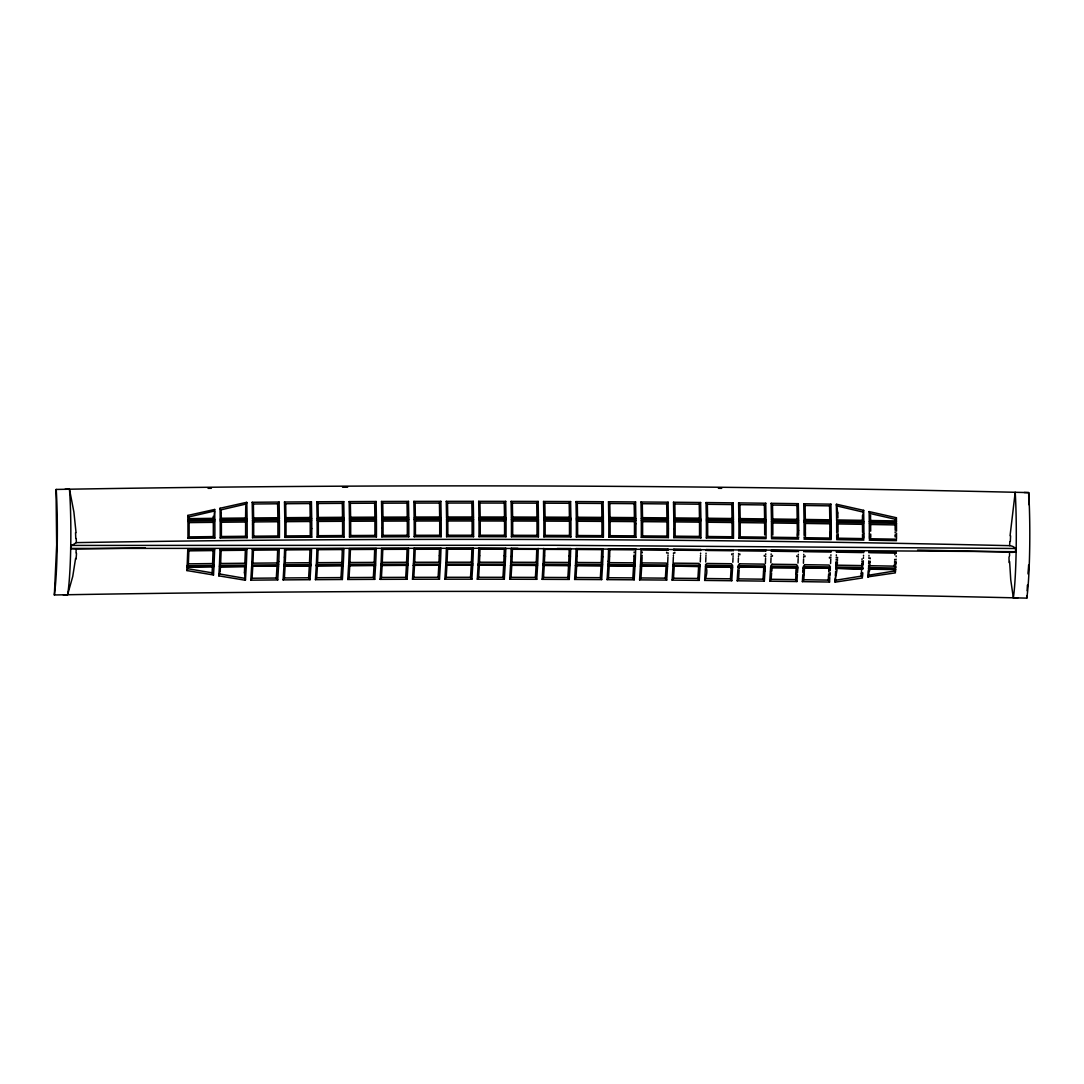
<?xml version="1.0" encoding="UTF-8"?>
<svg xmlns="http://www.w3.org/2000/svg" width="1084" height="1084" viewBox="0 0 1084 1084"><rect width="100%" height="100%" fill="white"/><g stroke="black" fill="none" stroke-linecap="round" stroke-linejoin="round"><path stroke-width="1.5" d="M829.897 533.165L829.897 531.824M836.699 533.138L836.658 522.352L863.84 522.786L863.894 531.688M863.894 532.501L863.894 533.314M869.327 532.583L869.327 533.396M896.536 533.071L896.522 533.884M797.282 534.019L797.282 531.35M805.426 534.141L805.426 531.458M829.897 533.382L829.897 534.277M831.265 534.141L831.265 530.889A73.184 5.61 -89.8 0 0 831.265 525.997L831.225 522.258L804.057 521.851L804.084 525.618A73.211 5.596 -89.8 0 1 804.084 530.482L804.084 535.361M838.04 533.518L838.04 534.412M862.525 533.911L862.525 534.805M863.894 533.856L863.894 534.669M869.327 533.951L869.327 534.764M870.682 534.06L870.682 534.954M895.181 534.71L895.167 535.604M896.522 534.426L896.522 535.239M764.681 534.927L764.654 522.894L766.036 521.336L738.895 521.011L738.922 524.764A73.251 5.61 -89.8 0 1 738.949 529.629L738.909 538.301L766.049 538.64L764.667 537.149L753.976 537.014L740.223 536.851L738.909 538.301M772.824 535.022L772.838 531.011M797.282 534.249L797.282 535.144M798.651 535.279L798.664 530.401M805.426 534.358L805.426 535.252M829.897 534.724L829.883 535.618M831.265 534.683L831.265 535.496M836.699 534.764L836.699 535.577M838.04 534.859L838.04 535.753M862.525 535.252L862.525 536.146M863.88 535.211L863.88 536.024M869.327 535.306L869.327 536.119M870.669 535.388L870.669 536.282M895.167 536.052L895.167 536.946M896.522 535.781L896.522 536.594M70.745 546.228L76.246 542.65M797.268 535.577L797.268 536.472M805.426 535.699L805.412 536.594M829.883 536.065L829.883 536.959M831.265 536.038L831.252 536.851M836.699 536.119L836.685 536.932M838.04 536.187L838.027 537.081M862.512 536.594L862.512 537.488M863.88 536.566L863.88 537.379M869.314 536.661L869.314 537.474M870.669 536.729L870.669 537.623M896.522 537.136L896.509 537.949M70.745 546.322L70.731 547.325M187.966 538.355L189.104 536.878L189.131 530.184L189.104 522.61L187.952 521.065L214.835 520.754L214.889 530.184L214.849 538.043L187.966 538.355L187.952 521.065M214.849 538.043L213.318 536.594L213.318 522.339L214.835 520.754M220.228 537.989L221.38 536.512L221.407 529.819L221.38 522.244L220.215 520.699L247.125 520.428L247.166 529.859L247.138 537.718L220.228 537.989L220.215 520.699M247.138 537.718L245.607 536.268L245.607 522.014L247.125 520.428M252.518 537.678L253.683 536.201L253.697 529.507L253.67 521.932L252.504 520.374L279.415 520.144L279.442 523.911A73.211 5.61 -89.8 0 1 279.455 528.775L279.428 537.447L252.518 537.678L252.545 529.006A73.184 5.623 -89.8 0 0 252.545 524.114M279.428 537.447L277.911 535.984L277.911 521.729L279.415 520.144M311.786 528.531L311.745 537.203L284.807 537.393L285.986 535.93L286.013 529.236L285.986 521.661L284.807 520.103L311.731 519.913L311.758 523.667A73.238 5.61 -89.8 0 1 311.772 528.545M311.745 537.203L310.241 535.753L310.227 521.485L311.731 519.913M317.138 537.176L318.317 535.699L318.344 529.006L318.317 521.431L317.124 519.886L344.062 519.724L344.102 523.477A73.251 5.61 -89.8 0 1 344.102 528.355L344.075 537.014L317.138 537.176L317.165 528.504A73.238 5.61 -89.8 0 0 317.138 523.653L317.124 519.886M344.075 537.014L342.585 535.564L342.571 521.296L344.062 519.724M349.468 536.986L350.66 535.523L350.688 528.829L350.66 521.255L349.454 519.697L376.419 519.575L376.446 523.342A73.265 5.61 -89.8 0 1 376.46 528.206L376.433 536.878L349.468 536.986L349.509 528.314A73.251 5.61 -89.8 0 0 349.482 523.464L349.454 519.697M376.433 536.878L374.942 535.415L374.928 521.147L376.419 519.575M381.825 536.851L383.031 535.374L383.058 528.694L383.018 521.119L381.812 519.561L408.79 519.48L408.817 523.233A73.278 5.61 -89.8 0 1 408.831 528.098L408.803 536.77L381.825 536.851L381.853 528.179M408.803 536.77L407.313 535.306L407.313 521.052L408.79 519.48M414.196 536.756L415.416 535.293L415.443 528.152L415.402 521.025L414.183 519.466L441.174 519.426L441.202 523.179A73.292 5.61 -89.8 0 1 441.215 528.043L441.188 536.716L414.196 536.756L414.237 528.084A73.278 5.61 -89.8 0 0 414.21 523.233L414.183 519.466M441.188 536.716L439.711 535.252L439.711 520.997L441.174 519.426M446.581 536.716L447.814 535.239L447.841 528.775L447.8 520.984L446.567 519.426L473.586 519.412L473.613 523.179A73.305 5.61 -89.8 0 1 473.627 528.03L473.586 536.702L446.581 536.716L446.622 528.043A73.292 5.61 -89.8 0 0 446.594 523.179L446.567 519.426M473.586 536.702L472.123 535.239L472.123 520.984L473.586 519.412M478.993 536.702L480.239 535.239L480.253 528.328L480.226 520.984L478.979 519.412L505.998 519.453L506.038 523.206A73.305 5.623 -89.8 0 1 506.052 528.071L506.011 536.743L478.993 536.702L479.033 528.03A73.305 5.623 -89.8 0 0 479.006 523.193L478.979 519.412M506.011 536.743L504.561 535.266L504.548 521.011L505.998 519.453M511.418 536.756L512.664 535.293L512.691 528.816L512.664 521.025L511.404 519.466L538.45 519.534L538.477 523.287A73.305 5.623 -89.8 0 1 538.491 528.152L538.45 536.824L511.418 536.756L511.458 528.084A73.305 5.623 -89.8 0 0 511.431 523.22L511.404 519.466M538.45 536.824L537.014 535.347L537 521.092L538.45 519.534M543.87 536.837L545.13 535.374L545.144 528.911L545.116 521.119L543.856 519.548L570.902 519.656L570.929 523.409A73.305 5.61 -89.8 0 1 570.956 528.274L570.916 536.946L543.87 536.837L543.897 528.165A73.305 5.623 -89.8 0 0 543.883 523.301L543.856 519.548M570.916 536.946L569.479 535.469L569.466 521.214L570.902 519.656M576.322 536.973L577.596 535.51L577.623 529.046L577.582 521.255L576.309 519.683L603.381 519.819L603.409 523.586A73.305 5.61 -89.8 0 1 603.436 528.436L603.395 537.108L576.322 536.973L576.363 528.301A73.305 5.61 -89.8 0 0 576.349 523.423L576.309 519.683M603.395 537.108L601.959 535.645L601.959 521.377L603.381 519.819M635.902 523.789A73.292 5.623 -89.8 0 1 635.929 528.653L635.888 537.325L608.802 537.149L610.089 535.686L610.116 528.992L610.075 521.431L608.788 519.859L635.874 520.035L635.902 523.789M635.888 537.325L634.465 535.848L634.452 521.594L635.874 520.035M668.435 528.911L668.394 537.583L641.308 537.366L642.595 535.916L642.622 529.439L642.582 521.648L641.294 520.076L668.381 520.293L668.422 524.046A73.278 5.623 -89.8 0 1 668.435 528.911M668.394 537.583L666.985 536.106L666.985 521.851L668.381 520.293M673.814 537.637L675.129 536.173L675.142 529.046L675.115 521.919L673.814 520.347L700.914 520.605L700.941 524.358A73.265 5.61 -89.8 0 1 700.969 529.209L700.928 537.894L673.814 537.637L673.855 528.965M700.928 537.894L699.532 536.417L699.519 522.149L700.914 520.605M706.348 537.949L707.662 536.499L707.689 530.252L707.649 522.231L706.348 520.659L733.461 520.943L733.502 524.71A73.251 5.61 -89.8 0 1 733.516 529.561L733.475 538.233L706.348 537.949L706.389 529.277A73.265 5.61 -89.8 0 0 706.375 524.399L706.348 520.659M733.475 538.233L732.093 536.756L732.079 522.502L733.461 520.943M740.223 536.851L740.209 522.596L738.895 521.011M766.049 537.556L766.076 529.968A73.238 5.61 -89.8 0 0 766.076 525.09L766.036 521.336M771.483 537.623L771.51 530.035A73.238 5.61 -89.8 0 0 771.496 525.157L771.469 521.418L798.623 521.783L798.651 525.537A73.211 5.61 -89.8 0 1 798.678 530.388M798.651 536.905L798.637 537.718M804.084 536.986L804.071 537.799M831.252 537.393L831.238 538.206M836.685 537.474L836.685 538.287M863.867 537.921L863.867 538.734M869.314 538.016L869.3 538.829M896.509 538.491L896.509 539.304M1009.543 552.433L1009.543 555.943M284.807 537.393L284.848 528.721A73.211 5.61 -89.8 0 0 284.821 523.884L284.807 520.103M608.802 537.149L608.842 528.477A73.305 5.623 -89.8 0 0 608.829 523.613L608.788 519.859M641.308 537.366L641.335 528.694A73.292 5.623 -89.8 0 0 641.322 523.829L641.294 520.076M213.263 516.309L213.277 518.342L214.822 519.426L214.673 509.453L187.884 515.415L187.938 519.724L214.822 519.426M244.442 572.623L245.431 580.211L246.271 566.255L219.361 566.526L218.833 575.861L245.16 580.211L244.632 578.3L219.564 573.964L218.833 575.861M244.442 572.528L244.699 566.702L246.271 566.255M70.731 547.42L70.704 548.328M187.762 549.967L187.166 565.726L214.049 565.428L214.646 549.669L187.762 549.967L188.86 550.862L213.074 550.577L214.646 549.669M220.025 549.602L219.429 565.374L246.325 565.103L246.922 549.331L220.025 549.602L221.136 550.496L245.363 550.252L246.922 549.331M278.791 561.58A73.211 5.623 -89.8 0 0 278.967 557.217L279.225 549.06L252.301 549.29L252.044 557.393A73.184 5.61 -89.8 0 1 251.854 561.688M284.347 557.176A73.211 5.623 -89.8 0 1 284.171 561.539L284.008 564.778L310.932 564.588L311.094 561.295A73.238 5.623 -89.8 0 0 311.284 556.973L311.542 548.816L284.604 549.019L284.347 557.122M316.921 548.789L316.663 556.891A73.238 5.623 -89.8 0 1 316.487 561.309L316.325 564.547L343.276 564.398L343.425 561.106A73.251 5.623 -89.8 0 0 343.614 556.769L343.872 548.626L316.921 548.789L318.073 549.683L342.327 549.547L343.872 548.626M349.265 548.599L348.994 556.715A73.251 5.623 -89.8 0 1 348.818 561.119L348.655 564.371L375.62 564.249L375.782 560.956A73.265 5.623 -89.8 0 0 375.958 556.62L376.216 548.49L349.265 548.599L350.417 549.507L374.685 549.398L376.216 548.49M381.622 548.463L381.351 556.58A73.265 5.623 -89.8 0 1 381.175 560.97L381.012 564.236L407.99 564.154L408.153 560.862A73.278 5.623 -89.8 0 0 408.329 556.526L408.587 548.382L381.622 548.463L382.788 549.371L407.069 549.29L408.587 548.382M413.736 556.512A73.278 5.623 -89.8 0 1 413.546 560.875L413.383 564.141L440.375 564.1L440.538 560.807A73.292 5.623 -89.8 0 0 440.714 556.458L440.985 548.328L413.993 548.368L413.722 556.485M446.378 548.328L446.12 556.431A73.292 5.623 -89.8 0 1 445.931 560.821L445.781 564.087L472.787 564.087L472.936 560.794A73.305 5.623 -89.8 0 0 473.125 556.444L473.383 548.314L446.378 548.328L447.57 549.236L471.879 549.222L473.383 548.314M505.55 556.458L505.808 548.355L478.789 548.328L478.518 556.431A73.305 5.637 -89.8 0 1 478.342 560.834L478.193 564.087L505.212 564.114L505.361 560.821A73.305 5.623 -89.8 0 0 505.55 556.485M517.976 548.382L511.214 548.368L510.957 556.471M557.176 548.504L570.712 548.558L570.441 556.661M602.921 556.837L603.178 548.734L586.268 548.639L576.119 548.585L575.861 556.688A73.305 5.61 -89.8 0 1 575.672 561.024M635.238 561.39A73.292 5.61 -89.8 0 0 635.414 557.027L635.685 548.938L608.598 548.761L608.341 556.864A73.305 5.61 -89.8 0 1 608.151 561.214M641.091 548.978L642.351 549.9L666.741 550.089L668.191 549.195L641.091 548.978L640.834 557.095A73.292 5.61 -89.8 0 1 640.644 561.431L640.495 564.75L667.595 564.967L667.744 561.675A73.278 5.61 -89.8 0 0 667.92 557.284L667.934 557.068M668.191 549.466L668.164 550.238M673.611 549.507L673.584 550.279M700.711 549.764L700.698 550.537M706.145 549.818L706.118 550.591M733.258 550.116L733.245 550.889M738.692 550.171L738.665 550.957M765.832 550.509L765.805 551.282M771.266 550.577L771.239 551.349M798.42 550.943L798.393 551.729M803.854 551.024L803.827 551.797M831.021 551.431L830.994 552.203M836.455 551.512L836.428 552.298M863.636 551.959L863.623 552.732M869.083 552.054L869.056 552.826M896.278 552.528L896.265 553.314M188.86 550.862L188.372 563.843L187.166 565.726M213.074 550.577L212.586 563.572L214.049 565.428M221.136 550.496L220.648 563.49L219.429 565.374M245.363 550.252L244.862 563.246L246.325 565.103M252.301 549.29L253.426 550.184L253.209 556.824L252.938 563.165L251.705 565.049L278.629 564.818L278.778 561.526M279.225 549.06L277.667 549.967L277.179 562.962L278.629 564.818M284.604 549.019L285.742 549.913L285.526 556.553L285.241 562.894L284.008 564.778M311.542 548.816L309.983 549.737L309.496 562.731L310.932 564.588M318.073 549.683L317.571 562.677L316.325 564.547M342.327 549.547L341.839 562.542L343.276 564.398M350.417 549.507L349.929 562.501L348.655 564.371M374.685 549.398L374.197 562.393L375.62 564.249M382.788 549.371L382.286 562.366L381.012 564.236M407.069 549.29L406.581 562.284L407.99 564.154M413.993 548.368L415.158 549.276L414.955 555.713L414.671 562.271L413.383 564.141M440.985 548.328L439.467 549.236L439.25 555.672M447.57 549.236L447.353 555.672M471.879 549.222L471.662 555.658M70.69 548.423L478.911 548.274L479.982 549.222L479.765 555.672M505.808 548.355L504.317 549.263L504.101 555.699M511.214 548.368L512.42 549.276L512.204 555.713M510.957 556.485A73.305 5.623 -89.8 0 1 510.767 560.862L510.618 564.127L537.65 564.195L537.799 560.902A73.305 5.623 -89.8 0 0 537.989 556.553L538.247 548.436L536.756 549.331L536.553 555.767M570.441 556.648A73.305 5.61 -89.8 0 1 570.265 561.011L570.103 564.33L543.057 564.222L543.206 560.929A73.305 5.61 -89.8 0 0 543.396 556.553L543.653 548.45L544.873 549.358L544.656 555.794M570.712 548.558L569.236 549.452L569.019 555.889M576.119 548.585L577.352 549.493L577.135 555.929M603.178 548.734L601.715 549.629L601.498 556.065M608.598 548.761L609.845 549.669L609.628 556.106M1009.665 545.252L1009.8 541.607M894.883 554.005L894.856 554.845M634.154 551.946L634.126 552.772M642.284 552L642.256 552.84M666.674 552.203L666.646 553.03M668.083 552.799L668.069 553.558M673.503 552.854L673.489 553.612M674.817 552.271L674.79 553.111M700.616 553.111L700.589 553.87M706.036 553.165L706.023 553.924M733.163 553.45L733.136 554.209M738.597 553.518L738.57 554.276M765.738 553.843L765.711 554.601M771.158 553.91L771.144 554.683M798.325 554.29L798.298 555.049M803.745 554.358L803.732 555.13M830.927 554.764L830.9 555.536M836.36 554.859L836.333 555.618M863.541 555.293L863.514 556.065M868.975 555.387L868.961 556.146M896.183 555.875L896.156 556.634M731.741 553.897L731.714 554.723M739.884 553.978L739.857 554.818M668.015 555.076L667.988 555.821M673.435 555.116L673.408 555.875M700.549 555.374L700.521 556.119M705.969 555.428L705.941 556.187M733.096 555.726L733.069 556.471M738.516 555.78L738.489 556.539M764.288 555.32L764.261 556.146M765.656 556.119L765.629 556.864M771.09 556.187L771.063 556.932M772.431 555.428L772.404 556.241M796.875 555.753L796.848 556.58M798.244 556.553L798.217 557.312M803.678 556.634L803.65 557.379M805.019 555.875L804.992 556.702M830.845 557.041L830.818 557.786M836.279 557.122L836.252 557.881M863.46 557.569L863.447 558.314M868.907 557.664L868.88 558.409M634.005 556.282L634.045 555.049M642.175 555.32L642.135 556.133M829.45 557.271L829.423 558.084M837.607 557.393L837.58 558.219M870.235 557.935L870.208 558.748M896.075 559.141L896.048 559.886M76.192 549.398L76.016 552.908M439.25 555.875L438.966 562.23L440.375 564.1M447.34 555.875L447.069 562.217L445.781 564.087M471.662 555.862L471.391 562.217L472.787 564.087M479.765 555.875L479.494 562.217L478.193 564.087M504.087 555.902L503.816 562.257L505.212 564.114M512.204 555.916L511.933 562.271L510.618 564.127M536.539 555.97L536.268 562.325L537.65 564.195M544.656 555.997L544.385 562.352L543.057 564.222M569.005 556.092L568.734 562.447L570.103 564.33M577.122 556.133L576.851 562.488L575.523 564.344L602.582 564.493L602.745 561.2A73.305 5.596 -89.8 0 0 602.921 556.797M601.498 556.268L601.213 562.623L602.582 564.493M609.614 556.309L609.343 562.664L608.002 564.52L635.075 564.71L635.238 561.417M634.005 556.485L633.72 562.826L635.075 564.71M673.354 557.108L673.354 557.352A73.278 5.61 -89.8 0 1 673.164 561.688L673.015 565.008L700.129 565.265L700.169 564.344M700.467 557.366L700.454 557.61A73.265 5.61 -89.8 0 1 700.278 561.946M705.887 557.42L705.887 557.664A73.265 5.61 -89.8 0 1 705.698 562M733.014 557.718L733.014 557.962A73.251 5.596 -89.8 0 1 732.825 562.284M771.009 558.179L771.009 558.423A73.238 5.596 -89.8 0 1 770.819 562.745M798.176 558.545L798.163 558.788A73.211 5.596 -89.8 0 1 797.973 563.097M830.778 559.032L830.764 559.276A73.184 5.596 -89.8 0 1 830.574 563.585M836.198 559.358L836.171 560.103M862.051 558.816L862.01 559.629M894.693 559.385L894.666 560.198M70.69 548.626L76.137 549.005A4407.558 819.396 1 0 1 145.378 547.935M642.094 557.352L641.85 562.894L640.495 564.75M837.512 559.629L837.485 560.442M863.352 560.794L863.311 561.526M868.785 560.875L868.758 561.607M895.98 561.363L895.953 562.095M1009.746 545.686C1017.32 546.35 1018.174 554.141 1009.624 552.041M836.116 561.566L836.076 562.284M861.956 561.038L861.929 561.837M863.298 562L863.27 562.731M868.731 562.095L868.704 562.826M870.113 561.173L870.073 561.973M894.612 561.607L894.571 562.406M895.94 562.582L895.899 563.301M836.062 562.772L836.021 563.49M837.431 561.837L837.39 562.623M863.243 563.206L863.216 563.937M868.677 563.301L868.65 564.019M870.059 562.379L870.032 563.165M895.614 569.425L894.232 570.116A1.789 1.491 0.3 0 0 894.666 570.983L895.425 572.867L867.972 576.851M895.885 563.788L895.858 564.507M1028.635 565.103L1028.594 565.943M251.867 561.756L251.705 565.049M575.672 561.051L575.523 564.344M608.151 561.227L608.002 564.52M765.345 563.666L765.399 562.718A73.238 5.596 -89.8 0 0 765.575 558.314M836.008 563.965L835.981 564.669M837.376 563.03L837.336 563.816M862.485 515.374L862.444 520.347L863.826 521.458L863.663 510.361L836.631 504.25L837.078 505.984L862.823 512L863.663 510.361M861.861 563.233L861.834 564.019M863.189 564.412L863.162 565.116M894.517 563.802L894.476 564.588M1028.581 566.173L1028.54 567.135M835.954 565.143L835.913 565.848M861.807 564.412L861.766 565.184M868.582 565.685L868.541 566.39M869.964 564.547L869.924 565.32M894.463 564.981L894.422 565.753M895.791 565.929L895.75 566.634M1028.526 567.366L1028.486 568.206M705.589 564.398L705.549 565.32L732.676 565.618L731.348 563.734L714.546 563.558L706.917 563.477L705.549 565.32M861.766 565.374L863.054 567.46L835.859 567.013L837.282 564.981M894.408 565.956L895.682 568.043L868.487 567.555L869.91 565.523M895.736 567.108L895.696 567.799M1028.472 568.45L1028.431 569.398M187.098 566.891L186.909 570.563L213.507 574.981L213.982 566.58L187.098 566.891L213.982 566.58M251.651 566.2L250.81 580.157L277.734 579.926L278.561 565.97L251.651 566.2L278.561 565.97M283.954 565.929L283.114 579.886L310.038 579.696L310.878 565.74L283.954 565.929L310.878 565.74M316.271 565.712L315.43 579.655L342.381 579.506L343.208 565.55L316.271 565.712L343.208 565.55M348.601 565.523L347.774 579.479L374.725 579.357L375.565 565.401L348.601 565.523L375.565 565.401M380.958 565.387L380.118 579.344L407.096 579.263L407.936 565.306L380.958 565.387L407.936 565.306M413.329 565.292L412.489 579.249L439.481 579.208L440.321 565.252L413.329 565.292L440.321 565.252M445.727 565.252L444.887 579.195L471.892 579.195L472.732 565.238L445.727 565.252L472.732 565.238M478.125 565.238L477.299 579.195L504.317 579.235L505.144 565.279L478.125 565.238L505.144 565.279M510.55 565.292L509.724 579.235L536.756 579.303L537.596 565.36L510.55 565.292L537.596 565.36M543.003 565.374L542.163 579.33L569.222 579.439L570.048 565.482L543.003 565.374L570.048 565.482M575.455 565.509L574.628 579.452L601.688 579.601L602.528 565.645L575.455 565.509L602.528 565.645M607.948 565.685L607.108 579.628L634.181 579.818L635.021 565.862L607.948 565.685L635.021 565.862M640.441 565.902L639.601 579.859L666.701 580.076L667.541 566.119L640.441 565.902L667.541 566.119M672.961 566.173L672.121 580.116L699.234 580.374L700.061 566.431L672.961 566.173L700.061 566.431M732.608 567L705.494 566.485L704.654 580.428L731.781 580.726L732.513 568.599M738.028 567.067L765.169 567.393M770.602 567.474L797.756 567.84M803.19 567.908L830.358 568.314M835.791 568.409L862.972 568.924M868.419 568.978L895.628 569.195M1028.418 569.628L1028.377 570.577M212.41 567.027L212.085 572.826L213.507 574.981M220.458 567.162L219.361 566.526M252.762 566.62L252.071 578.233L250.81 580.157M277.003 566.417L276.312 578.029L277.734 579.926M285.078 566.349L284.387 577.962L283.114 579.886M309.319 566.173L308.628 577.786L310.038 579.696M317.409 566.119L316.704 577.731L315.43 579.655M341.663 565.983L340.972 577.596L342.381 579.506M349.753 565.943L349.062 577.555L347.774 579.479M374.021 565.834L373.33 577.447L374.725 579.357M382.11 565.807L381.419 577.42L380.118 579.344M406.405 565.74L405.714 577.352L407.096 579.263M414.494 565.712L413.803 577.325L412.489 579.249M438.803 565.685L438.099 577.298L439.481 579.208M446.893 565.672L446.202 577.284L444.887 579.195M471.215 565.672L470.51 577.284L471.892 579.195M479.318 565.672L478.627 577.284L477.299 579.195M503.64 565.699L502.949 577.311L504.317 579.235M511.756 565.712L511.052 577.325L509.724 579.235M536.092 565.78L535.401 577.393L536.756 579.303M544.209 565.807L543.518 577.42L542.163 579.33M568.558 565.902L567.867 577.515L569.222 579.439M576.674 565.943L575.983 577.555L574.628 579.452M601.051 566.065L600.346 577.677L601.688 579.601M609.167 566.119L608.476 577.731L607.108 579.628M633.544 566.282L632.853 577.894L634.181 579.818M641.674 566.336L640.983 577.948L639.601 579.859M666.077 566.539L665.373 578.151L666.701 580.076M674.207 566.607L673.503 578.219L672.121 580.116M698.611 566.837L697.906 578.449L699.234 580.374M705.494 566.485C708.069 569.1 706.551 577 704.654 580.428M731.158 567.379L732.608 566.769M732.594 567.23L732.54 568.152M738.014 567.298L737.974 568.206M739.302 567.474L738.041 566.837M765.155 567.623L765.114 568.544M770.589 567.691L770.534 568.612M771.876 567.867L770.616 567.244M797.743 568.07L797.702 568.748M803.176 568.138L803.136 568.829M830.344 568.544L830.303 569.236M835.778 568.639L835.75 569.317M895.601 569.656L895.574 570.347M1028.364 570.821L1028.309 571.769M188.196 567.298L188.196 567.379A2.602 2.182 -6.6 0 1 187.749 568.761M731.144 567.569L731.104 568.314M739.288 567.664L739.247 568.409M763.732 567.772L763.678 568.707M765.087 568.992L765.047 569.669M770.521 569.059L770.48 569.737M771.862 568.057L771.822 568.815M796.334 568.206L796.279 569.141M797.689 569.208L797.634 570.116M803.109 569.29L803.068 570.184M804.477 568.314L804.423 569.263M828.935 568.68L828.894 569.628M830.29 569.696L830.236 570.591M862.986 568.612L861.577 569.019L861.455 573.246M868.338 570.333L868.298 571.132M868.433 568.707L869.734 569.168L869.625 570.902M895.547 570.807L895.492 571.729M1028.296 572L1028.242 572.948M220.431 567.609L220.133 571.16M731.104 568.504L730.467 578.802L731.781 580.726M737.892 569.574L737.201 580.794L764.342 581.119L764.965 571.241M763.664 569.086L763.61 570.021M765.019 570.13L764.979 571.024M770.453 570.198L770.399 571.092M771.808 569.195L771.754 570.116M796.252 569.52L796.198 570.455M797.607 570.563L797.553 571.458M803.041 570.645L802.987 571.539M804.396 569.642L804.355 570.563M828.867 570.008L828.826 570.753M835.642 571.132L835.601 572.027M837.038 569.75L834.965 582.122L835.263 577.704M868.27 571.661L868.23 572.447M1028.228 573.179L1028.188 574.127M739.166 569.899L738.611 578.897L737.201 580.794M763.583 570.387L763.543 571.309M770.372 571.539L769.775 581.187L796.93 581.552L797.39 574.33M771.727 570.496L771.686 571.417M796.184 570.821L796.13 571.742M797.539 571.905L797.485 572.786M802.959 571.986L802.919 572.867M804.328 570.943L804.274 571.864M828.799 571.119L828.759 572.04M830.141 572.393L830.087 573.273M835.574 572.474L835.52 573.355M862.769 572.786L862.715 573.666M868.203 572.975L868.149 573.761M1010.071 535.672L1015.207 492.285L1028.689 492.61A69.091 5.298 -89.8 0 1 1026.805 598.124L1013.337 597.812A4428.56 823.298 1 0 0 67.601 594.737L63.184 594.804M763.529 571.498L763.041 579.181L764.342 581.119M796.103 572.108L796.049 573.029M804.26 572.23L804.206 573.151M830.059 573.721L830.005 574.588M835.493 573.802L835.439 574.683M862.674 574.249L862.634 575.103M868.121 574.29L868.081 575.062M771.591 572.88L771.185 579.29L769.775 581.187M796.035 573.395L795.995 574.113M802.81 574.628L802.363 581.634L829.531 582.04L829.816 577.623M804.179 573.504L804.111 574.601M828.65 573.87L828.596 574.777M829.978 575.035L829.91 576.119M835.412 575.116L835.357 576.2M862.593 575.685L862.539 576.539M868.04 575.577L867.986 576.607M795.954 574.656L795.642 579.628L796.93 581.552M804.098 574.777L803.786 579.737L802.363 581.634M828.569 575.143L828.501 576.227M828.488 576.403L828.244 580.103L829.531 582.04M1027.496 584.981L1027.442 585.78M1027.429 586.01L1027.334 587.406M1027.28 588.084L1027.09 590.739M1026.711 595.658L1026.805 598.124M75.582 558.463L72.736 576.471L67.601 594.737L54.349 594.967L56.68 544.778L56.029 490.496L56.219 489.44L69.471 489.209A4428.56 823.298 1 0 1 1015.207 492.285A66.788 4.742 -89.8 0 1 1013.337 597.812L1017.822 597.907M867.945 577.108L868.541 575.238A19.309 15.406 32.1 0 0 868.961 570.807M186.909 570.563L187.613 568.68L212.085 572.826M214.673 509.453L213.995 511.106L188.535 517.014L187.884 515.415M896.414 517.732L895.587 519.317L870.493 513.613L869.124 511.594L896.414 517.732L896.468 522.027L869.273 521.553L869.124 511.594M673.015 565.008L674.37 563.165L677.432 563.192L698.787 563.395L700.129 565.265M831.211 520.93L829.816 519.819L829.572 505.862L830.913 504.168L803.745 503.762L804.043 520.523L831.211 520.93L830.913 504.168M798.61 520.442L797.201 519.344L796.957 505.388L798.312 503.681L771.158 503.315L771.456 520.076L798.61 520.442L798.312 503.681M766.022 520.008L764.613 518.897L764.369 504.941L765.738 503.247L738.597 502.908L738.881 519.67L766.022 520.008L765.738 503.247M733.448 519.615L732.039 518.518L731.795 504.561L733.163 502.854L706.036 502.556L706.334 519.317L733.448 519.615L733.163 502.854M700.901 519.263L699.478 518.166L699.234 504.209L700.616 502.502L673.503 502.244L673.801 519.006L700.901 519.263L700.616 502.502M668.367 518.965L666.931 517.867L666.687 503.911L668.083 502.204L640.996 501.987L641.281 518.735L668.367 518.965L668.083 502.204M635.861 518.708L634.411 517.61L634.167 503.653L635.576 501.946L608.49 501.757L608.774 518.518L635.861 518.708L635.576 501.946M603.368 518.491L601.918 517.393L601.674 503.437L603.083 501.729L576.01 501.58L576.295 518.342L603.368 518.491L603.083 501.729M570.889 518.315L569.425 517.231L569.181 503.274L570.604 501.553L543.545 501.458L543.843 518.206L570.889 518.315L570.604 501.553M538.436 518.193L536.959 517.109L536.716 503.152L538.138 501.431L511.106 501.364L511.391 518.125L538.436 518.193L538.138 501.431M505.984 518.111L504.507 517.027L504.263 503.071L505.7 501.35L478.681 501.323L478.965 518.084L505.984 518.111L505.7 501.35M473.559 518.084L472.082 516.987L471.838 503.044L473.274 501.323L446.269 501.323L446.554 518.084L473.559 518.084L473.274 501.323M441.161 518.084L439.67 517L439.427 503.057L440.876 501.336L413.885 501.377L414.169 518.138L441.161 518.084L440.876 501.336M408.776 518.138L407.272 517.068L407.028 503.112L408.478 501.391L381.514 501.458L381.798 518.22L408.776 518.138L408.478 501.391M376.405 518.247L374.888 517.163L374.657 503.206L376.121 501.486L349.156 501.607L349.441 518.369L376.405 518.247L376.121 501.486M344.048 518.396L342.53 517.312L342.287 503.355L343.763 501.635L316.813 501.784L317.111 518.545L344.048 518.396L343.763 501.635M311.718 518.586L310.187 517.502L309.956 503.545L311.433 501.824L284.496 502.014L284.794 518.775L311.718 518.586L311.433 501.824M279.401 518.816L277.87 517.745L277.626 503.789L279.116 502.055L252.193 502.285L252.491 519.046L279.401 518.816L279.116 502.055M895.167 530.252L895.14 524.913L896.482 523.369L869.287 522.881L869.327 531.77M862.525 531.011L862.485 524.331L863.84 522.786M829.897 530.93L829.856 523.802L831.225 522.258M797.282 530.455L797.241 523.328L798.623 521.783M187.938 519.724L189.063 518.626L213.277 518.342M220.038 508.261L220.702 509.914L245.716 504.114L246.542 502.339L220.038 508.261L220.201 519.358L221.339 518.26L227.396 518.193L245.567 518.017L247.111 519.101L246.813 502.326L245.756 505.998L245.567 518.017M252.491 519.046L253.629 517.949L277.87 517.745M284.794 518.775L285.946 517.678L310.187 517.502M317.111 518.545L318.276 517.447L342.53 517.312M349.441 518.369L350.62 517.271L374.888 517.163M381.798 518.22L382.977 517.136L407.272 517.068M414.169 518.138L415.362 517.041L439.67 517M446.554 518.084L447.76 517L472.082 516.987M478.965 518.084L480.185 517L504.507 517.027M511.391 518.125L512.624 517.041L536.959 517.109M543.843 518.206L545.076 517.136L569.425 517.231M576.295 518.342L577.542 517.258L601.918 517.393M608.774 518.518L610.035 517.447L634.411 517.61M641.281 518.735L642.541 517.664L666.931 517.867M673.801 519.006L675.075 517.935L699.478 518.166M706.334 519.317L707.608 518.247L732.039 518.518M738.881 519.67L740.169 518.599L764.613 518.897M771.456 520.076L772.756 519.006L797.201 519.344M804.043 520.523L805.344 519.453L829.816 519.819M837.783 512.922L836.36 504.25L836.645 521.011L837.959 519.954L862.444 520.347M869.273 521.553L870.601 520.483L876.726 520.591L895.099 520.916L896.468 522.027M635.685 548.938L634.221 549.832L609.845 549.669M765.182 567.162L739.302 567.284M797.77 567.609L771.889 567.677M830.371 568.084L803.203 567.677M868.541 575.238L894.666 570.983M65.054 489.291L69.471 489.209L73.888 511.96L76.043 532.637M189.104 522.61L213.318 522.339M189.104 536.878L213.318 536.594M188.372 563.843L212.586 563.572M220.201 519.358L247.111 519.101M221.38 522.244L245.607 522.014M221.38 536.512L245.607 536.268M220.648 563.49L244.862 563.246M220.472 566.932L244.699 566.702M252.193 502.285L253.399 503.992L277.626 503.789M253.67 521.932L277.911 521.729M253.683 536.201L277.911 535.984M253.426 550.184L277.667 549.967M252.938 563.165L277.179 562.962M252.071 578.233L276.312 578.029M284.496 502.014L285.702 503.721L309.956 503.545M316.813 501.784L318.032 503.491L342.287 503.355M285.986 521.661L310.227 521.485M318.317 521.431L342.571 521.296M285.986 535.93L310.241 535.753M318.317 535.699L342.585 535.564M285.742 549.913L309.983 549.737M285.241 562.894L309.496 562.731M317.571 562.677L341.839 562.542M284.387 577.962L308.628 577.786M316.704 577.731L340.972 577.596M349.156 501.607L350.376 503.315L374.657 503.206M350.66 521.255L374.928 521.147M350.66 535.523L374.942 535.415M349.929 562.501L374.197 562.393M349.062 577.555L373.33 577.447M381.514 501.458L382.747 503.179L407.028 503.112M383.018 521.119L407.313 521.052M383.031 535.374L407.313 535.306M70.745 545.428L553.409 545.279L1016.169 548.504M382.286 562.366L406.581 562.284M381.419 577.42L405.714 577.352M413.885 501.377L415.131 503.084L439.427 503.057M415.402 521.025L439.711 520.997M415.416 535.293L439.711 535.252M415.158 549.276L439.467 549.236M414.671 562.271L438.966 562.23M413.803 577.325L438.099 577.298M446.269 501.323L447.529 503.044L471.838 503.044M447.8 520.984L472.123 520.984M447.814 535.239L472.123 535.239M447.069 562.217L471.391 562.217M446.202 577.284L470.51 577.284M478.681 501.323L479.941 503.044L504.263 503.071M511.106 501.364L512.38 503.084L536.716 503.152M480.226 520.984L504.548 521.011M512.664 521.025L537 521.092M480.239 535.239L504.561 535.266M512.664 535.293L537.014 535.347M479.982 549.222L504.317 549.263M512.42 549.276L536.756 549.331M479.494 562.217L503.816 562.257M511.933 562.271L536.268 562.325M478.627 577.284L502.949 577.311M511.052 577.325L535.401 577.393M543.545 501.458L544.832 503.179L569.181 503.274M545.116 521.119L569.466 521.214M545.13 535.374L569.479 535.469M478.911 548.274L1016.114 551.702M544.873 549.358L569.236 549.452M544.385 562.352L568.734 562.447M543.518 577.42L567.867 577.515M576.01 501.58L577.298 503.315L601.674 503.437M577.582 521.255L601.959 521.377M577.596 535.51L601.959 535.645M577.352 549.493L601.715 549.629M576.851 562.488L601.213 562.623M575.983 577.555L600.346 577.677M634.167 503.653L609.791 503.491L608.49 501.757M610.075 521.431L634.452 521.594M610.089 535.686L634.465 535.848M633.72 562.826L609.343 562.664M632.853 577.894L608.476 577.731M640.996 501.987L642.297 503.708L666.687 503.911M666.985 521.851L642.582 521.648M666.985 536.106L642.595 535.916M641.85 562.894L666.24 563.084L667.595 564.967M640.983 577.948L665.373 578.151M699.234 504.209L674.831 503.979L673.503 502.244M706.036 502.556L707.364 504.29L731.795 504.561M699.519 522.149L675.115 521.919M707.649 522.231L732.079 522.502M699.532 536.417L675.129 536.173M707.662 536.499L732.093 536.756M706.741 566.918L731.172 567.189M706.05 578.531L730.467 578.802M673.503 578.219L697.906 578.449M738.597 502.908L739.925 504.656L764.369 504.941M740.209 522.596L764.654 522.894M738.611 578.897L763.041 579.181M771.158 503.315L772.513 505.049L796.957 505.388M771.469 521.418L772.797 522.989L797.241 523.328M771.185 579.29L795.642 579.628M829.572 505.862L805.1 505.496L803.745 503.762M829.856 523.802L805.398 523.437L804.057 521.851M828.244 580.103L803.786 579.737M863.826 521.458L836.645 521.011M869.287 522.881L870.642 524.48L895.14 524.913M862.485 524.331L838.013 523.938L836.658 522.352M869.91 565.712L894.408 566.146M861.753 565.577L837.268 565.171M869.734 569.168L894.232 569.601M861.577 569.019L835.805 568.179M1024.19 492.502L1028.689 492.61L1028.797 504.629M1013.337 597.812L1010.749 579.886L1009.611 561.512M221.163 513.288L221.339 518.26M837.783 513.03L837.932 517.989M805.1 505.496L805.344 519.453M772.513 505.049L772.756 519.006M739.925 504.656L740.169 518.599M707.364 504.29L707.608 518.247M674.831 503.979L675.075 517.935M642.297 503.708L642.541 517.664M76.273 538.572L76.314 542.217M609.791 503.491L610.035 517.447M577.298 503.315L577.542 517.258M544.832 503.179L545.076 517.136M512.38 503.084L512.624 517.041M479.941 503.044L480.185 517M447.529 503.044L447.76 517M415.131 503.084L415.362 517.041M382.747 503.179L382.977 517.136M350.376 503.315L350.62 517.271M318.032 503.491L318.276 517.447M285.702 503.721L285.946 517.678M253.399 503.992L253.629 517.949M870.533 515.957L870.52 515.103M870.533 516.174L870.601 520.483M189.063 518.626L189.023 518.017A1.789 1.721 34.5 0 0 188.535 517.014M895.099 520.916L895.086 520.821A2.602 2.547 20.8 0 1 895.465 519.236M896.482 523.369L896.522 531.174M870.642 524.48L870.682 531.146M838.013 523.938L838.04 532.176M805.398 523.437L805.426 530.564M772.797 522.989L772.838 530.117M673.814 520.347L673.841 524.1A73.278 5.623 -89.8 0 1 673.855 528.965M381.812 519.561L381.839 523.315A73.265 5.61 -89.8 0 1 381.853 528.179M252.504 520.374L252.531 524.141M895.181 532.922L895.181 531.81M862.525 532.352L862.525 531.458M56.219 489.44A69.091 5.298 -89.8 0 1 54.349 594.967M69.471 489.209A66.788 5.501 -89.9 0 1 67.601 594.737M208.06 488.328A4430.809 823.718 1 0 1 211.407 488.288M342.544 487.244A4430.809 823.718 1 0 1 347.598 487.217M718.394 488.301A4430.809 823.718 1 0 1 721.7 488.342M738.434 557.989A73.251 5.596 -89.8 0 1 738.245 562.339M803.596 558.924A73.211 5.61 -89.8 0 1 803.42 563.287M861.428 576.119A30.528 24.336 -18 0 1 861.035 573.301M863.094 515.442A30.528 28.021 57.1 0 1 863.352 512.122M220.811 509.887A30.528 29.607 -12.4 0 1 221.312 513.274M219.917 571.119A30.528 24.837 20.2 0 1 219.524 573.964M214.28 516.363A19.309 16.856 66.8 0 1 214.673 511.35M1009.109 562.61A61.924 11.463 -86.7 0 1 1009.001 556.837M917.592 550.103A4407.558 819.396 1 0 1 1009.543 552.041M76.314 542.623A4407.558 819.396 1 0 1 1009.665 545.659M1010.329 541.458A61.924 10.474 -87.2 0 1 1010.6 535.808M76.503 553.382A61.924 20.61 86.9 0 1 76.043 559.046M75.528 532.705A61.924 19.661 87.4 0 1 75.758 538.491M836.008 580.184L835.249 582.135L862.457 577.962L861.685 576.065L836.008 580.184M739.478 563.829L738.096 565.685L765.236 566.011L763.922 564.127L739.478 563.829M772.065 564.236L770.67 566.078L797.824 566.444L796.51 564.561L772.065 564.236M804.653 564.683L803.258 566.526L830.425 566.932L829.125 565.049L804.653 564.683M772.811 537.257L771.469 538.707L798.623 539.073L797.255 537.583L772.811 537.257M805.412 537.705L804.057 539.154L831.238 539.561L829.87 538.071L805.412 537.705M838.027 538.192L836.672 539.642L863.853 540.089L862.498 538.599L838.027 538.192M870.655 538.734L869.287 540.184L896.495 540.659L895.154 539.168L870.655 538.734M896.292 552.271L894.91 553.152L870.411 552.718L869.083 551.797L896.292 552.271M863.65 551.702L862.254 552.583L837.769 552.176L836.455 551.255L863.65 551.702M831.021 551.173L829.626 552.054L805.155 551.688L803.854 550.767L831.021 551.173M798.42 550.686L797.011 551.566L772.567 551.241L771.266 550.32L798.42 550.686M765.832 550.252L764.423 551.133L739.979 550.835L738.692 549.913L765.832 550.252M733.272 549.859L731.836 550.74L707.418 550.482L706.145 549.561L733.272 549.859M700.725 549.507L699.288 550.401L674.871 550.171L673.611 549.249L700.725 549.507"/></g></svg>
